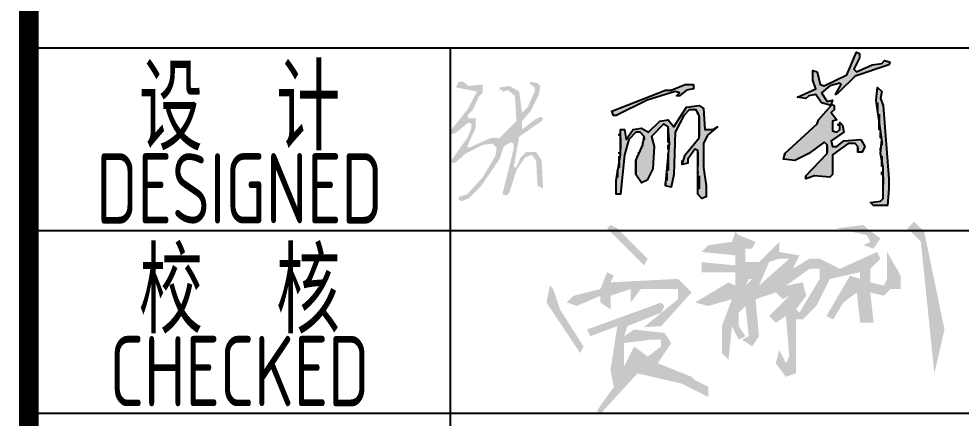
# Model space of a CAD drawing. Extents: x 4857502 to 7068445, y -422737 to 2032183.
# Drawn here: x 4922572 to 4925924, y -418805 to -417384 of the extents above; entities that cross this region are included whole.
import ezdxf
from ezdxf.enums import TextEntityAlignment as Align

# ---------------------------------------------------------------- set-up
doc = ezdxf.new("R2010")
doc.units = 0
doc.header["$LTSCALE"] = 1000
doc.header["$MEASUREMENT"] = 0
doc.layers.get('0').update_dxf_attribs({"linetype": 'CONTINUOUS'})
doc.styles.add('AHD', font='sceie.shx', dxfattribs={"width": 0.7, "bigfont": 'sceic.shx'})

msp = doc.modelspace()

# ---------------------------------------------------------------- hatches: boundary and pattern name
at = {"linetype": 'Continuous'}
h = msp.add_hatch(color=0, dxfattribs=at)
h.paths.add_polyline_path([(4924222.2, -417648.1), (4924222.2, -417618.1), (4924172.2, -417623.1), (4924152.2, -417608.1), (4924137.2, -417608.1), (4924127.2, -417628.1), (4924202.2, -417643.1), (4924167.2, -417708.1), (4924107.2, -417783.1), (4924107.2, -417793.1), (4924122.2, -417793.1), (4924172.2, -417753.1), (4924182.2, -417758.1), (4924182.2, -417773.1), (4924167.2, -417808.1), (4924107.2, -417893.1), (4924122.2, -417898.1), (4924162.2, -417863.1), (4924222.2, -417833.1), (4924257.2, -417828.1), (4924272.2, -417843.1), (4924267.2, -417873.1), (4924222.2, -417948.1), (4924167.2, -418008.1), (4924137.2, -418018.1), (4924137.2, -418028.1), (4924147.2, -418033.1), (4924172.2, -418023.1), (4924217.2, -417978.1), (4924282.2, -417883.1), (4924297.2, -417838.1), (4924322.2, -417823.1), (4924332.2, -417828.1), (4924332.2, -417848.1), (4924292.2, -418008.1), (4924307.2, -418013.1), (4924317.2, -418003.1), (4924342.2, -417923.1), (4924372.2, -417878.1), (4924397.2, -417868.1), (4924412.2, -417888.1), (4924417.2, -417978.1), (4924437.2, -417988.1), (4924432.2, -417888.1), (4924412.2, -417858.1), (4924377.2, -417858.1), (4924357.2, -417878.1), (4924342.2, -417913.1), (4924332.2, -417913.1), (4924352.2, -417803.1), (4924432.2, -417748.1), (4924437.2, -417738.1), (4924427.2, -417733.1), (4924407.2, -417743.1), (4924362.2, -417778.1), (4924362.2, -417748.1), (4924392.2, -417713.1), (4924422.2, -417653.1), (4924427.2, -417623.1), (4924417.2, -417613.1), (4924392.2, -417608.1), (4924392.2, -417618.1), (4924407.2, -417628.1), (4924407.2, -417643.1), (4924382.2, -417698.1), (4924362.2, -417718.1), (4924352.2, -417643.1), (4924317.2, -417623.1), (4924282.2, -417628.1), (4924282.2, -417643.1), (4924287.2, -417633.1), (4924292.2, -417643.1), (4924312.2, -417638.1), (4924337.2, -417658.1), (4924342.2, -417748.1), (4924282.2, -417808.1), (4924252.2, -417808.1), (4924172.2, -417843.1), (4924167.2, -417838.1), (4924197.2, -417773.1), (4924197.2, -417738.1), (4924172.2, -417738.1), (4924167.2, -417728.1), (4924187.2, -417708.1), (4924207.2, -417663.1)])
h.paths.add_polyline_path([(4924807.2, -417673.1), (4924907.2, -417643.1), (4924922.2, -417648.1), (4924912.2, -417658.1), (4924922.2, -417658.1), (4924947.2, -417638.1), (4924972.2, -417633.1), (4924972.2, -417618.1), (4924942.2, -417618.1), (4924892.2, -417638.1), (4924872.2, -417638.1), (4924682.2, -417713.1), (4924687.2, -417728.1), (4924697.2, -417728.1)])
h.paths.add_polyline_path([(4924742.2, -417813.1), (4924767.2, -417788.1), (4924782.2, -417788.1), (4924797.2, -417803.1), (4924792.2, -417833.1), (4924767.2, -417888.1), (4924767.2, -417938.1), (4924787.2, -417968.1), (4924807.2, -417958.1), (4924827.2, -417918.1), (4924832.2, -417838.1), (4924822.2, -417803.1), (4924867.2, -417758.1), (4924882.2, -417768.1), (4924887.2, -417828.1), (4924872.2, -417978.1), (4924892.2, -417983.1), (4924902.2, -417938.1), (4924907.2, -417788.1), (4924937.2, -417728.1), (4924957.2, -417708.1), (4924982.2, -417708.1), (4924992.2, -417728.1), (4924992.2, -417808.1), (4924942.2, -417868.1), (4924932.2, -417903.1), (4924952.2, -417898.1), (4924952.2, -417883.1), (4924977.2, -417848.1), (4924987.2, -417853.1), (4924987.2, -418008.1), (4925002.2, -418023.1), (4925017.2, -418018.1), (4925017.2, -417978.1), (4925007.2, -417913.1), (4925007.2, -417828.1), (4925022.2, -417798.1), (4925057.2, -417768.1), (4925042.2, -417778.1), (4925012.2, -417778.1), (4925007.2, -417703.1), (4924992.2, -417693.1), (4924947.2, -417698.1), (4924902.2, -417768.1), (4924882.2, -417743.1), (4924852.2, -417748.1), (4924812.2, -417788.1), (4924787.2, -417773.1), (4924757.2, -417778.1), (4924732.2, -417813.1), (4924727.2, -417778.1), (4924712.2, -417778.1), (4924712.2, -417783.1), (4924712.2, -417868.1), (4924697.2, -417958.1), (4924697.2, -418008.1), (4924712.2, -418008.1), (4924727.2, -417868.1)])
h.paths.add_polyline_path([(4925457.2, -417623.1), (4925492.2, -417613.1), (4925497.2, -417618.1), (4925477.2, -417653.1), (4925487.2, -417648.1), (4925547.2, -417588.1), (4925667.2, -417548.1), (4925672.2, -417538.1), (4925652.2, -417533.1), (4925642.2, -417543.1), (4925607.2, -417548.1), (4925552.2, -417573.1), (4925542.2, -417563.1), (4925562.2, -417523.1), (4925562.2, -417508.1), (4925552.2, -417503.1), (4925517.2, -417583.1), (4925437.2, -417623.1), (4925422.2, -417618.1), (4925412.2, -417573.1), (4925397.2, -417568.1), (4925397.2, -417603.1), (4925407.2, -417633.1), (4925342.2, -417663.1), (4925372.2, -417668.1), (4925382.2, -417658.1), (4925407.2, -417653.1), (4925427.2, -417683.1), (4925462.2, -417693.1), (4925417.2, -417743.1), (4925412.2, -417758.1), (4925297.2, -417863.1), (4925292.2, -417883.1), (4925332.2, -417888.1), (4925382.2, -417863.1), (4925437.2, -417823.1), (4925447.2, -417833.1), (4925447.2, -417863.1), (4925372.2, -417943.1), (4925372.2, -417953.1), (4925402.2, -417943.1), (4925457.2, -417948.1), (4925467.2, -417938.1), (4925467.2, -417868.1), (4925522.2, -417828.1), (4925547.2, -417828.1), (4925557.2, -417838.1), (4925557.2, -417858.1), (4925572.2, -417858.1), (4925582.2, -417838.1), (4925567.2, -417813.1), (4925507.2, -417818.1), (4925482.2, -417838.1), (4925467.2, -417838.1), (4925462.2, -417818.1), (4925507.2, -417788.1), (4925502.2, -417763.1), (4925492.2, -417753.1), (4925492.2, -417778.1), (4925482.2, -417788.1), (4925467.2, -417783.1), (4925467.2, -417748.1), (4925482.2, -417743.1), (4925462.2, -417718.1), (4925472.2, -417708.1), (4925472.2, -417693.1), (4925462.2, -417688.1), (4925467.2, -417673.1), (4925447.2, -417678.1), (4925427.2, -417648.1)])
h.paths.add_polyline_path([(4925647.2, -417693.1), (4925637.2, -417668.1), (4925642.2, -417643.1), (4925627.2, -417628.1), (4925622.2, -417673.1), (4925642.2, -417813.1), (4925637.2, -417863.1), (4925647.2, -417913.1), (4925647.2, -418023.1), (4925637.2, -418033.1), (4925602.2, -418038.1), (4925612.2, -418048.1), (4925662.2, -418048.1), (4925667.2, -417988.1), (4925667.2, -417953.1)])
h = msp.add_hatch(color=0)
h.dxf.hatch_style = 1
h.paths.add_polyline_path([(4925589, -418129.7), (4925577, -418117.7), (4925481, -418129.7), (4925589, -418153.7), (4925601, -418177.7), (4925577, -418189.7), (4925613, -418201.7), (4925637, -418165.7)])
h.paths.add_polyline_path([(4925769, -418117.7), (4925757, -418105.7), (4925733, -418129.7), (4925781, -418177.7), (4925829, -418645.7), (4925865, -418489.7), (4925793, -418141.7)])
h = msp.add_hatch(color=0)
h.dxf.hatch_style = 1
h.paths.add_polyline_path([(4924701, -418129.7), (4924677, -418117.7), (4924665, -418129.7), (4924797, -418261.7), (4924809, -418237.7)])
h = msp.add_hatch(color=0)
h.dxf.hatch_style = 1
h.paths.add_polyline_path([(4925193, -418177.7), (4925133, -418153.7), (4925121, -418141.7), (4925109, -418177.7), (4925025, -418189.7), (4925001, -418213.7), (4925121, -418225.7), (4925121, -418261.7), (4925001, -418249.7), (4925001, -418285.7), (4925121, -418285.7), (4925121, -418333.7), (4925097, -418321.7), (4924977, -418393.7), (4925025, -418405.7), (4925109, -418381.7), (4925073, -418477.7), (4925073, -418573.7), (4925097, -418597.7), (4925109, -418477.7), (4925133, -418525.7), (4925157, -418513.7), (4925133, -418477.7), (4925133, -418429.7), (4925157, -418405.7), (4925169, -418513.7), (4925145, -418525.7), (4925181, -418549.7), (4925205, -418513.7), (4925193, -418381.7), (4925265, -418357.7), (4925289, -418381.7), (4925313, -418369.7), (4925241, -418441.7), (4925265, -418465.7), (4925301, -418441.7), (4925313, -418585.7), (4925301, -418609.7), (4925277, -418561.7), (4925265, -418609.7), (4925301, -418657.7), (4925337, -418645.7), (4925337, -418453.7), (4925361, -418453.7), (4925409, -418405.7), (4925457, -418309.7), (4925565, -418285.7), (4925565, -418309.7), (4925529, -418297.7), (4925445, -418441.7), (4925469, -418453.7), (4925505, -418393.7), (4925553, -418357.7), (4925565, -418465.7), (4925613, -418465.7), (4925601, -418357.7), (4925649, -418369.7), (4925673, -418345.7), (4925709, -418345.7), (4925709, -418297.7), (4925661, -418213.7), (4925661, -418309.7), (4925649, -418333.7), (4925601, -418321.7), (4925601, -418273.7), (4925637, -418237.7), (4925625, -418213.7), (4925493, -418273.7), (4925421, -418237.7), (4925385, -418237.7), (4925325, -418273.7), (4925349, -418225.7), (4925277, -418213.7), (4925277, -418177.7), (4925205, -418249.7), (4925157, -418249.7), (4925157, -418201.7), (4925181, -418201.7)])
h.paths.add_polyline_path([(4925169, -418309.7), (4925181, -418309.7), (4925157, -418333.7)], flags=16)
h.paths.add_polyline_path([(4925241, -418249.7), (4925277, -418237.7), (4925313, -418237.7), (4925205, -418333.7)], flags=16)
h.paths.add_polyline_path([(4925301, -418333.7), (4925385, -418273.7), (4925421, -418273.7), (4925421, -418309.7), (4925349, -418429.7), (4925337, -418417.7), (4925373, -418369.7), (4925361, -418321.7)], flags=16)
h = msp.add_hatch(color=0)
h.dxf.hatch_style = 1
h.paths.add_polyline_path([(4924497, -418417.7), (4924473, -418345.7), (4924461, -418333.7), (4924449, -418393.7), (4924569, -418573.7), (4924581, -418549.7)])
h.paths.add_polyline_path([(4924641, -418369.7), (4924641, -418393.7), (4924677, -418417.7), (4924677, -418369.7), (4924749, -418345.7), (4924749, -418393.7), (4924785, -418345.7), (4924917, -418345.7), (4924917, -418381.7), (4924795.2, -418481.3), (4924857, -418477.7), (4924965, -418357.7), (4924917, -418309.7), (4924677, -418321.7), (4924689, -418297.7), (4924665, -418285.7), (4924641, -418345.7), (4924545, -418369.7), (4924521, -418393.7), (4924557, -418405.7)])
h.paths.add_polyline_path([(4924857, -418429.7), (4924869, -418405.7), (4924857, -418393.7), (4924593, -418489.7), (4924605, -418513.7), (4924701, -418477.7), (4924677, -418633.7), (4924689, -418693.7), (4924629, -418777.7), (4924641, -418789.7), (4924773, -418645.7), (4924929, -418681.7), (4925025, -418729.7), (4925025, -418693.7), (4924977, -418669.7), (4924965, -418657.7), (4924845, -418609.7), (4924893, -418537.7), (4924869, -418501.7), (4924761, -418489.7), (4924725, -418513.7), (4924737, -418477.7)])
h.paths.add_polyline_path([(4924725, -418537.7), (4924821, -418525.7), (4924857, -418525.7), (4924857, -418549.7), (4924809, -418585.7), (4924761, -418549.7), (4924725, -418621.7)], flags=16)

# ---------------------------------------------------------------- linework, layer by layer
for p, q in [((4922607.2, -417487.3), (4940607.2, -417487.3)), ((4924107.2, -420737.3), (4924107.2, -417487.3)), ((4922607.2, -418137.3), (4928107.2, -418137.3)), ((4922607.2, -418787.3), (4928107.2, -418787.3))]:
    msp.add_line(p, q)
at = {"const_width": 70}
msp.add_lwpolyline([(4922607.2, -415737.3), (4922607.2, -421737.3)], dxfattribs=at)
msp.add_lwpolyline([(4940607.2, -415737.3, 70, 70, 0), (4922607.2, -415737.3, 70, 70, 0), (4922607.2, -421737.3, 0, 0, 0)], format="xyseb")
at = {"color": 0, "linetype": 'Continuous'}
for points in [[(4925672.2, -417538.1), (4925667.2, -417548.1), (4925547.2, -417588.1), (4925487.2, -417648.1), (4925477.2, -417653.1), (4925497.2, -417618.1), (4925492.2, -417613.1), (4925457.2, -417623.1), (4925427.2, -417648.1), (4925447.2, -417678.1), (4925467.2, -417673.1), (4925462.2, -417688.1), (4925472.2, -417693.1), (4925472.2, -417708.1), (4925462.2, -417718.1), (4925482.2, -417743.1), (4925467.2, -417748.1), (4925467.2, -417783.1), (4925482.2, -417788.1), (4925492.2, -417778.1), (4925492.2, -417753.1), (4925502.2, -417763.1), (4925507.2, -417788.1), (4925462.2, -417818.1), (4925467.2, -417838.1), (4925482.2, -417838.1), (4925507.2, -417818.1), (4925567.2, -417813.1), (4925582.2, -417838.1), (4925572.2, -417858.1), (4925557.2, -417858.1), (4925557.2, -417838.1), (4925547.2, -417828.1), (4925522.2, -417828.1), (4925467.2, -417868.1), (4925467.2, -417938.1), (4925457.2, -417948.1), (4925402.2, -417943.1), (4925372.2, -417953.1), (4925372.2, -417943.1), (4925447.2, -417863.1), (4925447.2, -417833.1), (4925437.2, -417823.1), (4925382.2, -417863.1), (4925332.2, -417888.1), (4925292.2, -417883.1), (4925297.2, -417863.1), (4925412.2, -417758.1), (4925417.2, -417743.1), (4925462.2, -417693.1), (4925427.2, -417683.1), (4925407.2, -417653.1), (4925382.2, -417658.1), (4925372.2, -417668.1), (4925342.2, -417663.1), (4925407.2, -417633.1), (4925397.2, -417603.1), (4925397.2, -417568.1), (4925412.2, -417573.1), (4925422.2, -417618.1), (4925437.2, -417623.1), (4925517.2, -417583.1), (4925552.2, -417503.1), (4925562.2, -417508.1), (4925562.2, -417523.1), (4925542.2, -417563.1), (4925552.2, -417573.1), (4925607.2, -417548.1), (4925642.2, -417543.1), (4925652.2, -417533.1), (4925672.2, -417538.1)], [(4924972.2, -417618.1), (4924972.2, -417633.1), (4924947.2, -417638.1), (4924922.2, -417658.1), (4924912.2, -417658.1), (4924922.2, -417648.1), (4924907.2, -417643.1), (4924807.2, -417673.1), (4924697.2, -417728.1), (4924687.2, -417728.1), (4924682.2, -417713.1), (4924872.2, -417638.1), (4924892.2, -417638.1), (4924942.2, -417618.1), (4924972.2, -417618.1)], [(4925667.2, -417953.1), (4925667.2, -417988.1), (4925662.2, -418048.1), (4925612.2, -418048.1), (4925602.2, -418038.1), (4925637.2, -418033.1), (4925647.2, -418023.1), (4925647.2, -417913.1), (4925637.2, -417863.1), (4925642.2, -417813.1), (4925622.2, -417673.1), (4925627.2, -417628.1), (4925642.2, -417643.1), (4925637.2, -417668.1), (4925647.2, -417693.1), (4925667.2, -417953.1)], [(4925042.2, -417778.1), (4925057.2, -417768.1), (4925022.2, -417798.1), (4925007.2, -417828.1), (4925007.2, -417913.1), (4925017.2, -417978.1), (4925017.2, -418018.1), (4925002.2, -418023.1), (4924987.2, -418008.1), (4924987.2, -417853.1), (4924977.2, -417848.1), (4924952.2, -417883.1), (4924952.2, -417898.1), (4924932.2, -417903.1), (4924942.2, -417868.1), (4924992.2, -417808.1), (4924992.2, -417728.1), (4924982.2, -417708.1), (4924957.2, -417708.1), (4924937.2, -417728.1), (4924907.2, -417788.1), (4924902.2, -417938.1), (4924892.2, -417983.1), (4924872.2, -417978.1), (4924887.2, -417828.1), (4924882.2, -417768.1), (4924867.2, -417758.1), (4924822.2, -417803.1), (4924832.2, -417838.1), (4924827.2, -417918.1), (4924807.2, -417958.1), (4924787.2, -417968.1), (4924767.2, -417938.1), (4924767.2, -417888.1), (4924792.2, -417833.1), (4924797.2, -417803.1), (4924782.2, -417788.1), (4924767.2, -417788.1), (4924742.2, -417813.1), (4924727.2, -417868.1), (4924712.2, -418008.1), (4924697.2, -418008.1), (4924697.2, -417958.1), (4924712.2, -417868.1), (4924712.2, -417778.1), (4924727.2, -417778.1), (4924732.2, -417813.1), (4924757.2, -417778.1), (4924787.2, -417773.1), (4924812.2, -417788.1), (4924852.2, -417748.1), (4924882.2, -417743.1), (4924902.2, -417768.1), (4924947.2, -417698.1), (4924992.2, -417693.1), (4925007.2, -417703.1), (4925012.2, -417778.1), (4925042.2, -417778.1)], [(4925627.2, -417683.1), (4925627.2, -417713.1), (4925627.2, -417683.1)], [(4924987.2, -417718.1), (4924987.2, -417723.1), (4924987.2, -417718.1)], [(4924992.2, -417733.1), (4924992.2, -417803.1), (4924992.2, -417733.1)], [(4925632.2, -417723.1), (4925632.2, -417778.1), (4925632.2, -417723.1)], [(4924882.2, -417773.1), (4924882.2, -417823.1), (4924882.2, -417773.1)], [(4925487.2, -417758.1), (4925487.2, -417763.1), (4925487.2, -417758.1)], [(4924707.2, -417793.1), (4924707.2, -417798.1), (4924707.2, -417793.1)], [(4924712.2, -417778.1), (4924712.2, -417783.1), (4924712.2, -417778.1)], [(4925637.2, -417788.1), (4925637.2, -417808.1), (4925637.2, -417788.1)], [(4924712.2, -417808.1), (4924712.2, -417848.1), (4924712.2, -417808.1)], [(4924792.2, -417823.1), (4924792.2, -417828.1), (4924792.2, -417823.1)], [(4924797.2, -417808.1), (4924797.2, -417813.1), (4924797.2, -417808.1)], [(4924882.2, -417833.1), (4924882.2, -417848.1), (4924882.2, -417833.1)], [(4925447.2, -417838.1), (4925447.2, -417858.1), (4925447.2, -417838.1)], [(4925642.2, -417818.1), (4925642.2, -417833.1), (4925642.2, -417818.1)], [(4924707.2, -417858.1), (4924707.2, -417863.1), (4924707.2, -417858.1)], [(4924707.2, -417873.1), (4924707.2, -417913.1), (4924707.2, -417873.1)], [(4924772.2, -417873.1), (4924772.2, -417878.1), (4924772.2, -417873.1)], [(4924777.2, -417858.1), (4924777.2, -417863.1), (4924777.2, -417858.1)], [(4924882.2, -417863.1), (4924882.2, -417923.1), (4924882.2, -417863.1)], [(4924987.2, -417858.1), (4924987.2, -417908.1), (4924987.2, -417858.1)], [(4925297.2, -417863.1), (4925297.2, -417868.1), (4925297.2, -417863.1)], [(4925557.2, -417843.1), (4925557.2, -417858.1), (4925557.2, -417843.1)], [(4925637.2, -417843.1), (4925637.2, -417853.1), (4925637.2, -417843.1)], [(4925642.2, -417873.1), (4925642.2, -417908.1), (4925642.2, -417873.1)], [(4924767.2, -417888.1), (4924767.2, -417938.1), (4924767.2, -417888.1)], [(4924932.2, -417888.1), (4924932.2, -417903.1), (4924932.2, -417888.1)], [(4924702.2, -417923.1), (4924702.2, -417948.1), (4924702.2, -417923.1)], [(4924877.2, -417933.1), (4924877.2, -417958.1), (4924877.2, -417933.1)], [(4924987.2, -417928.1), (4924987.2, -417933.1), (4924987.2, -417928.1)], [(4925642.2, -417928.1), (4925642.2, -417938.1), (4925642.2, -417928.1)], [(4924872.2, -417968.1), (4924872.2, -417978.1), (4924872.2, -417968.1)], [(4924992.2, -417943.1), (4924992.2, -417988.1), (4924992.2, -417943.1)], [(4925372.2, -417943.1), (4925372.2, -417953.1), (4925372.2, -417943.1)], [(4925647.2, -417948.1), (4925647.2, -417973.1), (4925647.2, -417948.1)]]:
    msp.add_lwpolyline(points, dxfattribs=at)

# ---------------------------------------------------------------- texts
at = {"style": 'AHD', "width": 0.8}
for s, height, p in [('设  计', 300, (4923357.2, -417687.3)), ('设  计', 300, (4923357.2, -417687.3)), ('DESIGNED', 250, (4923357.2, -417987.3)), ('DESIGNED', 250, (4923357.2, -417987.3)), ('校  核', 300, (4923357.2, -418337.3)), ('校  核', 300, (4923357.2, -418337.3)), ('CHECKED', 250, (4923357.2, -418637.3)), ('CHECKED', 250, (4923357.2, -418637.3))]:
    msp.add_text(s, height=height, dxfattribs=at).set_placement(p, align=Align.MIDDLE)

doc.saveas('drawing.dxf')
